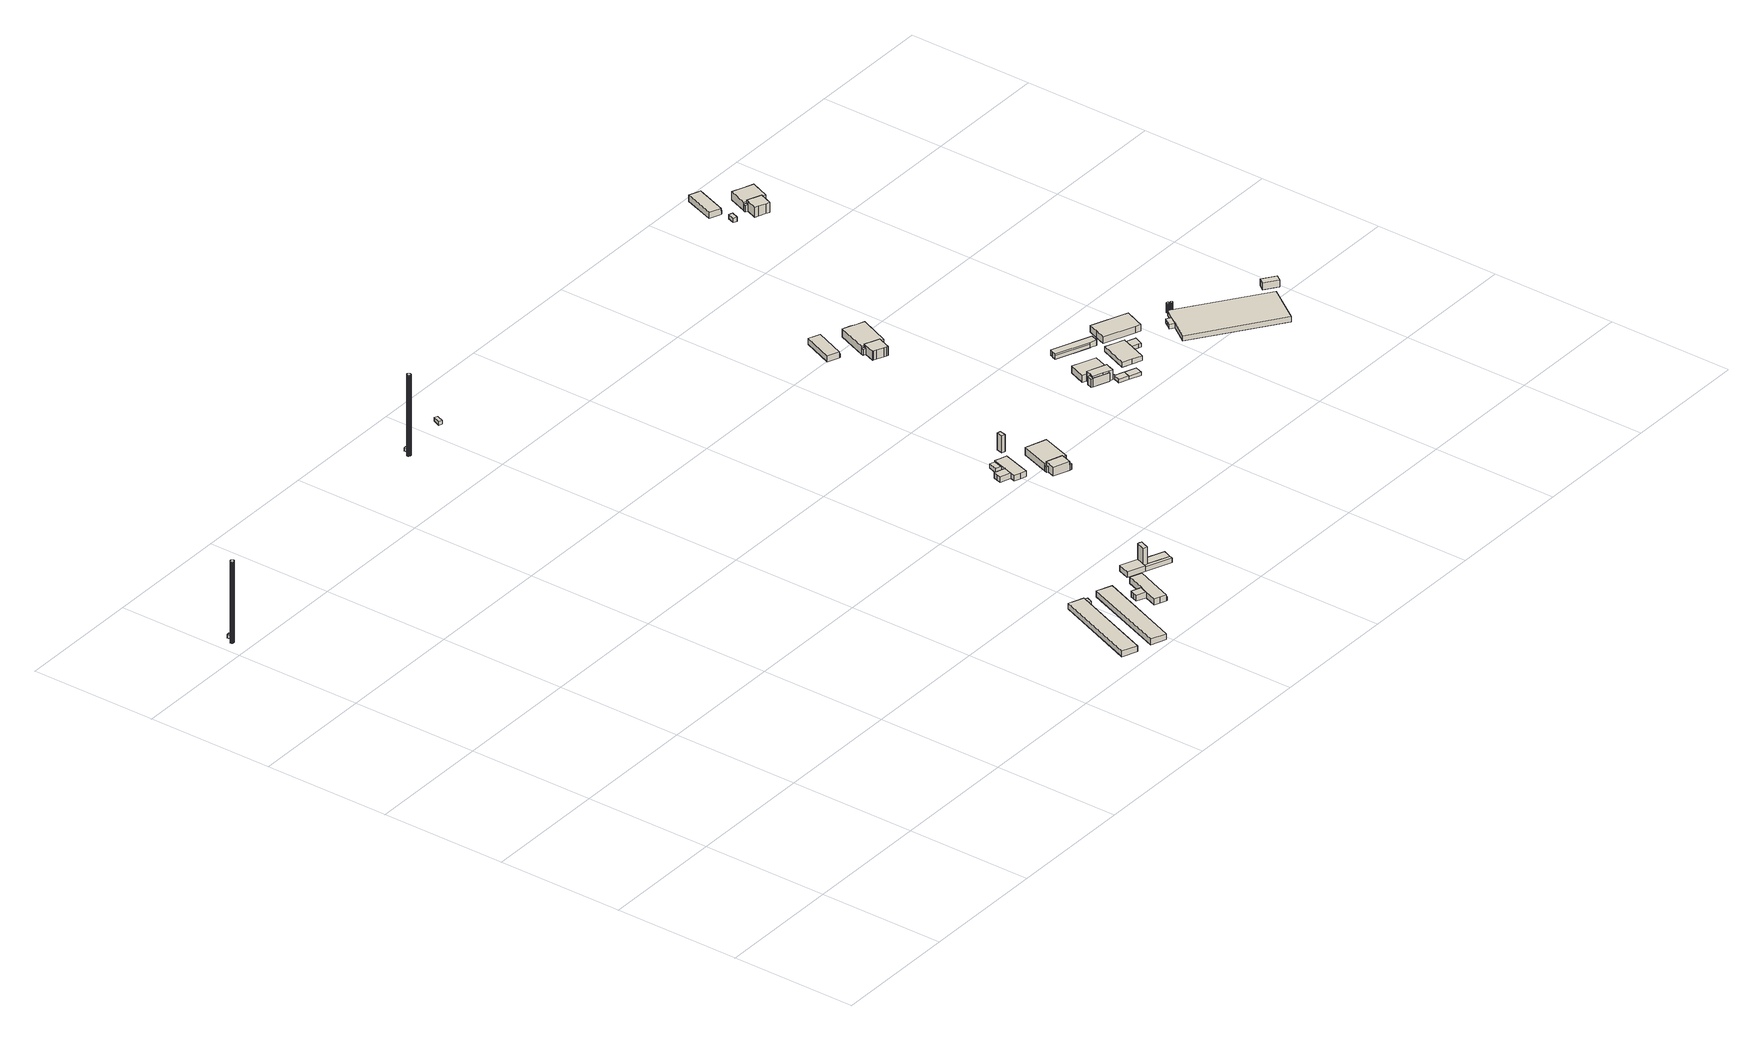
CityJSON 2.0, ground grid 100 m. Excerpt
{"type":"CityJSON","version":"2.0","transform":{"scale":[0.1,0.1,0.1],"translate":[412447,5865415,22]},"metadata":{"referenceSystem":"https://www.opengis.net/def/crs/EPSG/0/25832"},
"CityObjects":{
"building1":{"type":"Building","attributes":{"Gemeindeschluessel":"03454042","AbsoluteHoehe":"29.371","MittlereTraufHoehe":"95.564","Firsthoehe":"95.564","function":"51002_1220","roofType":"1000","measuredHeight":66.19},"address":[{"country":"Germany","locality":"Rastdorf"}],"geometry":[{"type":"MultiSurface","lod":"1","boundaries":[[[0,1,2,3,4,5,6,7,8,9,10,11,12,13,14,15,16,17,18,19,20,21,22,23,24,25,26,27,28,29,30,31,32,33,34,35,36,37,38,39,40,41]],[[42,43,44,45,46,47,48,49,50,51,52,53,54,55,56,57,58,59,60,61,62,63,64,65,66,67,68,69,70,71,72,73,74,75,76,77,78,79,80,81,82,83]],[[42,83,41,40]],[[43,42,40,39]],[[44,43,39,38]],[[45,44,38,37]],[[46,45,37,36]],[[47,46,36,35]],[[48,47,35,34]],[[49,48,34,33]],[[50,49,33,32]],[[51,50,32,31]],[[52,51,31,30]],[[53,52,30,29]],[[54,53,29,28]],[[55,54,28,27]],[[56,55,27,26]],[[57,56,26,25]],[[58,57,25,24]],[[59,58,24,23]],[[60,59,23,22]],[[61,60,22,21]],[[62,61,21,20]],[[63,62,20,19]],[[64,63,19,18]],[[65,64,18,17]],[[66,65,17,16]],[[67,66,16,15]],[[68,67,15,14]],[[69,68,14,13]],[[70,69,13,12]],[[71,70,12,11]],[[72,71,11,10]],[[73,72,10,9]],[[74,73,9,8]],[[75,74,8,7]],[[76,75,7,6]],[[77,76,6,5]],[[78,77,5,4]],[[79,78,4,3]],[[80,79,3,2]],[[81,80,2,1]],[[82,81,1,0]],[[83,82,0,41]]]}]},
"building2":{"type":"Building","attributes":{"Gemeindeschluessel":"03454042","AbsoluteHoehe":"29.52","MittlereTraufHoehe":"32.284","Firsthoehe":"32.284","function":"31001_2500","roofType":"1000","measuredHeight":2.76},"address":[{"country":"Germany","locality":"Rastdorf"}],"geometry":[{"type":"MultiSurface","lod":"1","boundaries":[[[84,85,86,87]],[[88,89,90,91]],[[88,91,87,86]],[[89,88,86,85]],[[90,89,85,84]],[[91,90,84,87]]]}]},
"building3":{"type":"Building","attributes":{"name":"Silos","Gemeindeschluessel":"03454042","AbsoluteHoehe":"26.715","MittlereTraufHoehe":"30.26","Firsthoehe":"32.258","function":"31001_2720","roofType":"3100","measuredHeight":5.54},"address":[{"country":"Germany","locality":"Rastdorf"}],"children":["building3-1"],"geometry":[{"type":"MultiSurface","lod":"1","boundaries":[[[92,93,94,95]],[[96,97,98,99]],[[94,96,100,101,102,95]],[[97,96,94,93]],[[98,97,93,92]],[[99,98,92,95]],[[101,100,99,102]]]}]},
"building3-1":{"type":"BuildingPart","attributes":{"AbsoluteHoehe":"26.715","MittlereTraufHoehe":"30.26","Firsthoehe":"30.26","roofType":"1000","measuredHeight":3.54},"parents":["building3"],"geometry":[{"type":"MultiSurface","lod":"1","boundaries":[[[103,102,101,104]],[[100,99,105,106]],[[100,106,104,101]],[[105,99,102,103]],[[106,105,103,104]],[[99,100,101,102]]]}]},
"building4":{"type":"Building","attributes":{"Gemeindeschluessel":"03454042","AbsoluteHoehe":"26.617","MittlereTraufHoehe":"30.391","Firsthoehe":"32.414","function":"31001_2720","roofType":"3100","measuredHeight":5.8},"address":[{"country":"Germany","locality":"Rastdorf"}],"geometry":[{"type":"MultiSurface","lod":"1","boundaries":[[[107,108,109,110]],[[111,112,113,114]],[[111,114,110,109]],[[112,111,109,108]],[[113,112,108,107]],[[114,113,107,110]]]}]},
"building5":{"type":"Building","attributes":{"Gemeindeschluessel":"03454042","AbsoluteHoehe":"29.631","MittlereTraufHoehe":"95.4","Firsthoehe":"95.4","function":"51002_1220","roofType":"1000","measuredHeight":65.77},"address":[{"country":"Germany","locality":"Rastdorf"}],"geometry":[{"type":"MultiSurface","lod":"1","boundaries":[[[115,116,117,118,119,120,121,122,123,124,125,126,127,128,129,130,131,132,133,134,135,136,137,138,139,140,141,142,143,144,145,146,147,148,149,150,151,152,153,154,155,156,157]],[[158,159,160,161,162,163,164,165,166,167,168,169,170,171,172,173,174,175,176,177,178,179,180,181,182,183,184,185,186,187,188,189,190,191,192,193,194,195,196,197,198,199,200]],[[158,200,157,156]],[[159,158,156,155]],[[160,159,155,154]],[[161,160,154,153]],[[162,161,153,152]],[[163,162,152,151]],[[164,163,151,150]],[[165,164,150,149]],[[166,165,149,148]],[[167,166,148,147]],[[168,167,147,146]],[[169,168,146,145]],[[170,169,145,144]],[[171,170,144,143]],[[172,171,143,142]],[[173,172,142,141]],[[174,173,141,140]],[[175,174,140,139]],[[176,175,139,138]],[[177,176,138,137]],[[178,177,137,136]],[[179,178,136,135]],[[180,179,135,134]],[[181,180,134,133]],[[182,181,133,132]],[[183,182,132,131]],[[184,183,131,130]],[[185,184,130,129]],[[186,185,129,128]],[[187,186,128,127]],[[188,187,127,126]],[[189,188,126,125]],[[190,189,125,124]],[[191,190,124,123]],[[192,191,123,122]],[[193,192,122,121]],[[194,193,121,120]],[[195,194,120,119]],[[196,195,119,118]],[[197,196,118,117]],[[198,197,117,116]],[[199,198,116,115]],[[200,199,115,157]]]}]},
"building6":{"type":"Building","attributes":{"Gemeindeschluessel":"03454042","AbsoluteHoehe":"29.695","MittlereTraufHoehe":"32.386","Firsthoehe":"32.386","function":"31001_2500","roofType":"1000","measuredHeight":2.69},"address":[{"country":"Germany","locality":"Rastdorf"}],"geometry":[{"type":"MultiSurface","lod":"1","boundaries":[[[201,202,203,204]],[[205,206,207,208]],[[205,208,204,203]],[[206,205,203,202]],[[207,206,202,201]],[[208,207,201,204]]]}]},
"building7":{"type":"Building","attributes":{"Gemeindeschluessel":"03454042","AbsoluteHoehe":"26.348","MittlereTraufHoehe":"30.25","Firsthoehe":"33.15","function":"31001_2720","roofType":"5000","measuredHeight":6.8},"address":[{"country":"Germany","locality":"Rastdorf"}],"children":["building7-1","building7-2"],"geometry":[{"type":"MultiSurface","lod":"1","boundaries":[[[209,210,211,212,213,214,215,216,217,218]],[[219,220,221,222,223,224,225,226,227,228]],[[219,228,218,217]],[[220,219,217,216]],[[221,220,216,215]],[[222,221,215,214]],[[213,229,230,214]],[[224,223,213,212]],[[225,224,212,211]],[[226,225,211,210]],[[209,231,232,233,210]],[[228,227,209,218]],[[229,223,222,230]],[[231,227,234,232]],[[232,234,226,233]]]}]},
"building7-1":{"type":"BuildingPart","attributes":{"AbsoluteHoehe":"26.348","MittlereTraufHoehe":"29.505","Firsthoehe":"29.505","roofType":"1000","measuredHeight":3.16},"parents":["building7"],"geometry":[{"type":"MultiSurface","lod":"1","boundaries":[[[235,236,230,229]],[[222,237,238,223]],[[237,222,230,236]],[[238,237,236,235]],[[223,238,235,229]],[[222,223,229,230]]]}]},
"building7-2":{"type":"BuildingPart","attributes":{"AbsoluteHoehe":"26.348","MittlereTraufHoehe":"30.432","Firsthoehe":"32.555","roofType":"3100","measuredHeight":6.21},"parents":["building7"],"geometry":[{"type":"MultiSurface","lod":"1","boundaries":[[[233,232,231,239,240,241]],[[242,243,227,234,226,244]],[[242,244,241,240]],[[243,242,240,239]],[[227,243,239,231]],[[244,226,233,241]],[[232,234,227,231]],[[226,234,232,233]]]}]},
"building8":{"type":"Building","attributes":{"Gemeindeschluessel":"03454042","AbsoluteHoehe":"25.784","MittlereTraufHoehe":"30.41","Firsthoehe":"30.41","function":"31001_2720","roofType":"1000","measuredHeight":4.63},"address":[{"country":"Germany","locality":"Rastdorf"}],"children":["building8-1","building8-2"],"geometry":[{"type":"MultiSurface","lod":"1","boundaries":[[[245,246,247,248,249,250]],[[251,252,253,254,255,256]],[[251,256,250,249]],[[252,251,249,248]],[[255,254,246,245]],[[256,255,245,250]],[[253,252,248,247]],[[254,253,247,246]]]}]},
"building8-1":{"type":"BuildingPart","attributes":{"AbsoluteHoehe":"25.784","MittlereTraufHoehe":"42.911","Firsthoehe":"44.132","roofType":"5000","measuredHeight":18.35},"parents":["building8"],"geometry":[{"type":"MultiSurface","lod":"1","boundaries":[[[257,258,259,260,261,262]],[[253,263,264,265,266,254]],[[261,253,247,246,262]],[[263,253,261,260]],[[264,263,260,259]],[[265,264,259,258]],[[266,265,258,257]],[[254,266,257,262]],[[247,253,254,246]]]}]},
"building8-2":{"type":"BuildingPart","attributes":{"AbsoluteHoehe":"25.784","MittlereTraufHoehe":"30.41","Firsthoehe":"30.41","roofType":"1000","measuredHeight":4.63},"parents":["building8"],"geometry":[{"type":"MultiSurface","lod":"1","boundaries":[[[253,252,248,247]]]}]},
"building9":{"type":"Building","attributes":{"Gemeindeschluessel":"03454042","AbsoluteHoehe":"29.295","MittlereTraufHoehe":"32.295","Firsthoehe":"32.295","function":"31001_2500","roofType":"1000","measuredHeight":3},"address":[{"country":"Germany","locality":"Rastdorf"}],"geometry":[{"type":"MultiSurface","lod":"1","boundaries":[[[267,268,269,270]],[[271,272,273,274]],[[271,274,270,269]],[[272,271,269,268]],[[273,272,268,267]],[[274,273,267,270]]]}]},
"building10":{"type":"Building","attributes":{"Gemeindeschluessel":"03454042","AbsoluteHoehe":"25.851","MittlereTraufHoehe":"29.614","Firsthoehe":"30.371","function":"51009_1610","roofType":"2100","measuredHeight":4.52},"address":[{"country":"Germany","locality":"Rastdorf"}],"children":["building10-1"],"geometry":[{"type":"MultiSurface","lod":"1","boundaries":[[[275,276,277,278]],[[279,280,281,282]],[[279,282,278,277]],[[276,283,284,285,279,277]],[[281,280,276,275]],[[282,281,275,278]],[[283,280,285,284]]]}]},
"building10-1":{"type":"BuildingPart","attributes":{"BezugspunktDach":"2200","AbsoluteHoehe":"25.851","MittlereTraufHoehe":"28.859","Firsthoehe":"28.859","measuredHeight":3.01},"parents":["building10"],"geometry":[{"type":"MultiSurface","lod":"1","boundaries":[[[283,286,287,284]],[[288,289,280,285]],[[288,285,284,287]],[[289,288,287,286]],[[280,289,286,283]],[[284,285,280,283]]]}]},
"building11":{"type":"Building","attributes":{"Gemeindeschluessel":"03454042","AbsoluteHoehe":"25.766","MittlereTraufHoehe":"29.367","Firsthoehe":"30.559","function":"31001_2720","roofType":"2100","measuredHeight":4.79},"address":[{"country":"Germany","locality":"Rastdorf"}],"geometry":[{"type":"MultiSurface","lod":"1","boundaries":[[[290,291,292,293]],[[294,265,264,295]],[[294,295,293,292]],[[265,294,292,291]],[[264,265,291,290]],[[295,264,290,293]]]}]},
"building12":{"type":"Building","attributes":{"Gemeindeschluessel":"03454042","AbsoluteHoehe":"24.245","MittlereTraufHoehe":"27.585","Firsthoehe":"30.478","function":"31001_2000","roofType":"3100","measuredHeight":6.23},"address":[{"country":"Germany","locality":"Rastdorf"}],"children":["building12-1","building12-2"],"geometry":[{"type":"MultiSurface","lod":"1","boundaries":[[[296,297,298,299,300,301,302,303,304]],[[305,306,307,308,309,310,311,312,313]],[[305,313,304,303]],[[306,305,303,302]],[[308,307,301,300]],[[299,314,315,300]],[[310,309,299,298]],[[311,310,298,297]],[[312,311,297,296]],[[313,312,296,304]],[[307,306,302,301]],[[314,309,308,315]]]}]},
"building12-1":{"type":"BuildingPart","attributes":{"AbsoluteHoehe":"24.245","MittlereTraufHoehe":"27.447","Firsthoehe":"30.478","roofType":"5000","measuredHeight":6.23},"parents":["building12"],"geometry":[{"type":"MultiSurface","lod":"1","boundaries":[[[302,301,316,317,318]],[[319,320,307,306,321]],[[319,321,318,317]],[[320,319,317,316]],[[307,320,316,301]],[[321,306,302,318]],[[306,307,301,302]]]}]},
"building12-2":{"type":"BuildingPart","attributes":{"BezugspunktDach":"4000","AbsoluteHoehe":"24.245","MittlereTraufHoehe":"27.745","Firsthoehe":"27.745","measuredHeight":3.5},"parents":["building12"],"geometry":[{"type":"MultiSurface","lod":"1","boundaries":[[[315,314,322,323]],[[324,309,308,325]],[[324,325,323,322]],[[309,324,322,314]],[[325,308,315,323]],[[308,309,314,315]]]}]},
"building13":{"type":"Building","attributes":{"Gemeindeschluessel":"03454042","AbsoluteHoehe":"23.879","MittlereTraufHoehe":"28.477","Firsthoehe":"33.758","function":"31001_1000","roofType":"3100","measuredHeight":9.88},"address":[{"country":"Germany","locality":"Rastdorf","thoroughfareNumber":"5","thoroughfareName":"Nordstraße"}],"children":["building13-1","building13-2"],"geometry":[{"type":"MultiSurface","lod":"1","boundaries":[[[326,327,328,329]],[[330,331,332,333]],[[328,334,335,336,333,329]],[[331,330,328,327]],[[326,337,338,339,331,327]],[[333,332,326,329]],[[334,330,336,335]],[[337,332,339,338]]]}]},
"building13-1":{"type":"BuildingPart","attributes":{"AbsoluteHoehe":"23.879","MittlereTraufHoehe":"28.477","Firsthoehe":"28.477","roofType":"1000","measuredHeight":4.6},"parents":["building13"],"geometry":[{"type":"MultiSurface","lod":"1","boundaries":[[[337,340,341,338]],[[342,343,332,339]],[[342,339,338,341]],[[343,342,341,340]],[[332,343,340,337]],[[338,339,332,337]]]}]},
"building13-2":{"type":"BuildingPart","attributes":{"AbsoluteHoehe":"23.879","MittlereTraufHoehe":"28.477","Firsthoehe":"28.477","roofType":"1000","measuredHeight":4.6},"parents":["building13"],"geometry":[{"type":"MultiSurface","lod":"1","boundaries":[[[334,344,345,335]],[[346,347,330,336]],[[346,336,335,345]],[[347,346,345,344]],[[330,347,344,334]],[[335,336,330,334]]]}]},
"building14":{"type":"Building","attributes":{"Gemeindeschluessel":"03454042","AbsoluteHoehe":"24.131","MittlereTraufHoehe":"37.022","Firsthoehe":"38.482","function":"31001_2000","roofType":"3100","measuredHeight":14.35},"address":[{"country":"Germany","locality":"Rastdorf"}],"geometry":[{"type":"MultiSurface","lod":"1","boundaries":[[[348,349,350,351]],[[352,353,354,355]],[[352,355,351,350]],[[353,352,350,349]],[[354,353,349,348]],[[355,354,348,351]]]}]},
"building15":{"type":"Building","attributes":{"Gemeindeschluessel":"03454042","AbsoluteHoehe":"23.88","MittlereTraufHoehe":"29.112","Firsthoehe":"33.554","function":"31001_2000","roofType":"3100","measuredHeight":9.67},"address":[{"country":"Germany","locality":"Rastdorf"}],"geometry":[{"type":"MultiSurface","lod":"1","boundaries":[[[356,357,358,359,360,361,362]],[[363,343,364,365,366,367,333]],[[363,333,362,361]],[[343,363,361,360]],[[364,343,360,359]],[[365,364,359,358]],[[366,365,358,357]],[[367,366,357,356]],[[333,367,356,362]]]}]},
"building16":{"type":"Building","attributes":{"Gemeindeschluessel":"03454042","AbsoluteHoehe":"24.914","MittlereTraufHoehe":"27.954","Firsthoehe":"31.598","function":"31001_2000","roofType":"3100","measuredHeight":6.68},"address":[{"country":"Germany","locality":"Rastdorf"}],"children":["building16-1"],"geometry":[{"type":"MultiSurface","lod":"1","boundaries":[[[368,369,370,371]],[[372,373,374,375]],[[370,376,377,378,375,371]],[[373,372,370,369]],[[374,373,369,368]],[[375,374,368,371]],[[376,372,378,377]]]}]},
"building16-1":{"type":"BuildingPart","attributes":{"AbsoluteHoehe":"24.914","MittlereTraufHoehe":"27.954","Firsthoehe":"27.954","roofType":"1000","measuredHeight":3.04},"parents":["building16"],"geometry":[{"type":"MultiSurface","lod":"1","boundaries":[[[376,379,380,377]],[[381,382,372,378]],[[381,378,377,380]],[[382,381,380,379]],[[372,382,379,376]],[[377,378,372,376]]]}]},
"building17":{"type":"Building","attributes":{"Gemeindeschluessel":"03454042","AbsoluteHoehe":"24.812","MittlereTraufHoehe":"30.835","Firsthoehe":"34.525","function":"31001_1000","roofType":"5000","measuredHeight":9.71},"address":[{"country":"Germany","locality":"Rastdorf","thoroughfareNumber":"7","thoroughfareName":"Nordstraße"}],"children":["building17-1"],"geometry":[{"type":"MultiSurface","lod":"1","boundaries":[[[383,384,385,386,387,388,389,390,391,392,393]],[[394,395,396,397,398,399,400,401,402,403,404]],[[394,404,393,392]],[[395,394,392,391]],[[396,395,391,390]],[[397,396,390,389]],[[388,405,406,389]],[[399,398,388,387]],[[400,399,387,386]],[[401,400,386,385]],[[402,401,385,384]],[[403,402,384,383]],[[404,403,383,393]],[[405,398,397,406]]]}]},
"building17-1":{"type":"BuildingPart","attributes":{"AbsoluteHoehe":"24.812","MittlereTraufHoehe":"29.796","Firsthoehe":"29.796","roofType":"1000","measuredHeight":4.98},"parents":["building17"],"geometry":[{"type":"MultiSurface","lod":"1","boundaries":[[[406,405,407,408]],[[409,398,397,410]],[[409,410,408,407]],[[398,409,407,405]],[[410,397,406,408]],[[397,398,405,406]]]}]},
"building18":{"type":"Building","attributes":{"Gemeindeschluessel":"03454042","AbsoluteHoehe":"24.375","MittlereTraufHoehe":"29.868","Firsthoehe":"34.559","function":"31001_2000","roofType":"5000","measuredHeight":10.18},"address":[{"country":"Germany","locality":"Rastdorf"}],"geometry":[{"type":"MultiSurface","lod":"1","boundaries":[[[411,412,413,414,415,416,417,418]],[[419,420,421,422,423,424,425,426]],[[419,426,418,417]],[[420,419,417,416]],[[421,420,416,415]],[[422,421,415,414]],[[423,422,414,413]],[[424,423,413,412]],[[425,424,412,411]],[[426,425,411,418]]]}]},
"building19":{"type":"Building","attributes":{"Gemeindeschluessel":"03454042","AbsoluteHoehe":"23.594","MittlereTraufHoehe":"30.629","Firsthoehe":"33.3","function":"31001_1000","roofType":"3100","measuredHeight":9.71},"address":[{"country":"Germany","locality":"Rastdorf","thoroughfareNumber":"6","thoroughfareName":"Nordstraße"}],"children":["building19-1","building19-2"],"geometry":[{"type":"MultiSurface","lod":"1","boundaries":[[[427,428,429,430,431,432,433,434,435,436]],[[437,438,439,440,441,442,443,444,445,446]],[[435,447,448,436]],[[434,449,447,435]],[[439,438,434,433]],[[440,439,433,432]],[[441,440,432,431]],[[442,441,431,430]],[[443,442,430,429]],[[444,443,429,428]],[[445,444,428,427]],[[436,448,450,427]],[[447,437,446,448]],[[449,438,437,447]],[[446,445,450,448]]]}]},
"building19-1":{"type":"BuildingPart","attributes":{"AbsoluteHoehe":"23.594","MittlereTraufHoehe":"30.285","Firsthoehe":"30.285","roofType":"1000","measuredHeight":6.69},"parents":["building19"],"geometry":[{"type":"MultiSurface","lod":"1","boundaries":[[[451,450,447,452]],[[437,445,453,454]],[[453,445,450,451]],[[454,453,451,452]],[[437,454,452,447]],[[448,446,437,447]],[[450,445,446,448]]]}]},
"building19-2":{"type":"BuildingPart","attributes":{"AbsoluteHoehe":"23.594","MittlereTraufHoehe":"30.285","Firsthoehe":"30.285","roofType":"1000","measuredHeight":6.69},"parents":["building19"],"geometry":[{"type":"MultiSurface","lod":"1","boundaries":[[[452,449,455,456]],[[457,438,454,458]],[[457,458,456,455]],[[438,457,455,449]],[[458,454,452,456]],[[447,437,438,449]],[[452,454,437,447]]]}]},
"building20":{"type":"Building","attributes":{"Gemeindeschluessel":"03454042","AbsoluteHoehe":"23.61","MittlereTraufHoehe":"28.292","Firsthoehe":"33.313","function":"31001_2720","roofType":"3100","measuredHeight":9.7},"address":[{"country":"Germany","locality":"Rastdorf"}],"geometry":[{"type":"MultiSurface","lod":"1","boundaries":[[[459,460,461,462,463,464,465]],[[439,466,467,468,469,441,470]],[[439,470,465,464]],[[466,439,464,463]],[[467,466,463,462]],[[468,467,462,461]],[[469,468,461,460]],[[441,469,460,459]],[[470,441,459,465]]]}]},
"building21":{"type":"Building","attributes":{"Gemeindeschluessel":"03454042","AbsoluteHoehe":"23.671","MittlereTraufHoehe":"26.359","Firsthoehe":"26.359","function":"31001_2000","roofType":"1000","measuredHeight":2.69},"address":[{"country":"Germany","locality":"Rastdorf"}],"children":["building21-1"],"geometry":[{"type":"MultiSurface","lod":"1","boundaries":[[[471,472,473,474,475]],[[476,477,478,479,480]],[[476,480,475,474]],[[478,477,473,472]],[[479,478,472,471]],[[480,479,471,475]],[[477,476,474,473]]]}]},
"building21-1":{"type":"BuildingPart","attributes":{"BezugspunktDach":"4000","AbsoluteHoehe":"23.671","MittlereTraufHoehe":"27.171","Firsthoehe":"27.171","measuredHeight":3.5},"parents":["building21"],"geometry":[{"type":"MultiSurface","lod":"1","boundaries":[[[481,482,483,484]],[[485,477,476,486]],[[485,486,484,483]],[[477,485,483,482]],[[481,474,473,482]],[[486,476,481,484]],[[474,476,477,473]]]}]},
"building22":{"type":"Building","attributes":{"Gemeindeschluessel":"03454042","AbsoluteHoehe":"23.633","MittlereTraufHoehe":"26.342","Firsthoehe":"26.342","function":"31001_2000","roofType":"1000","measuredHeight":2.71},"address":[{"country":"Germany","locality":"Rastdorf"}],"geometry":[{"type":"MultiSurface","lod":"1","boundaries":[[[487,488,489,490]],[[491,492,493,494]],[[491,494,490,489]],[[492,491,489,488]],[[493,492,488,487]],[[494,493,487,490]]]}]},
"building23":{"type":"Building","attributes":{"Gemeindeschluessel":"03454042","AbsoluteHoehe":"23.304","MittlereTraufHoehe":"26.956","Firsthoehe":"29.025","function":"31001_2720","roofType":"5000","measuredHeight":5.72},"address":[{"country":"Germany","locality":"Rastdorf"}],"children":["building23-1"],"geometry":[{"type":"MultiSurface","lod":"1","boundaries":[[[495,496,497,498,499,500,501]],[[502,503,504,505,506,507,508]],[[502,508,501,500]],[[503,502,500,499]],[[504,503,499,498]],[[505,504,498,497]],[[506,505,497,496]],[[507,506,496,495]],[[501,509,510,495]],[[509,508,507,510]]]}]},
"building23-1":{"type":"BuildingPart","attributes":{"BezugspunktDach":"2200","AbsoluteHoehe":"23.304","MittlereTraufHoehe":"26.314","Firsthoehe":"26.314","measuredHeight":3.01},"parents":["building23"],"geometry":[{"type":"MultiSurface","lod":"1","boundaries":[[[511,510,509,512]],[[508,507,513,514]],[[508,514,512,509]],[[513,507,510,511]],[[514,513,511,512]],[[507,508,509,510]]]}]},
"building24":{"type":"Building","attributes":{"Gemeindeschluessel":"03454042","AbsoluteHoehe":"23.604","MittlereTraufHoehe":"26.864","Firsthoehe":"29.151","function":"31001_2720","roofType":"3100","measuredHeight":5.55},"address":[{"country":"Germany","locality":"Rastdorf"}],"geometry":[{"type":"MultiSurface","lod":"1","boundaries":[[[515,516,517,518,519,520,521,522]],[[523,524,525,526,527,528,529,530]],[[523,530,522,521]],[[524,523,521,520]],[[525,524,520,519]],[[526,525,519,518]],[[527,526,518,517]],[[528,527,517,516]],[[529,528,516,515]],[[530,529,515,522]]]}]},
"building25":{"type":"Building","attributes":{"Gemeindeschluessel":"03454042","AbsoluteHoehe":"23.628","MittlereTraufHoehe":"26.499","Firsthoehe":"26.499","function":"31001_2720","roofType":"1000","measuredHeight":2.87},"address":[{"country":"Germany","locality":"Rastdorf"}],"geometry":[{"type":"MultiSurface","lod":"1","boundaries":[[[531,532,533,534,535,536]],[[537,538,539,540,530,529]],[[537,529,536,535]],[[538,537,535,534]],[[539,538,534,533]],[[540,539,533,532]],[[530,540,532,531]],[[529,530,531,536]]]}]},
"building26":{"type":"Building","attributes":{"Gemeindeschluessel":"03454042","AbsoluteHoehe":"23.346","MittlereTraufHoehe":"28.539","Firsthoehe":"29.575","function":"31001_2720","roofType":"3100","measuredHeight":6.23},"address":[{"country":"Germany","locality":"Rastdorf"}],"geometry":[{"type":"MultiSurface","lod":"1","boundaries":[[[541,542,543,544,545,546,547,548]],[[549,550,551,552,553,554,555,556]],[[549,556,548,547]],[[550,549,547,546]],[[551,550,546,545]],[[552,551,545,544]],[[553,552,544,543]],[[554,553,543,542]],[[555,554,542,541]],[[556,555,541,548]]]}]},
"building27":{"type":"Building","attributes":{"Gemeindeschluessel":"03454042","AbsoluteHoehe":"23.307","MittlereTraufHoehe":"30.694","Firsthoehe":"30.694","function":"51003_1201","roofType":"1000","measuredHeight":7.39},"address":[{"country":"Germany","locality":"Rastdorf"}],"geometry":[{"type":"MultiSurface","lod":"1","boundaries":[[[557,558,559,560,561,562,563,564,565,566,567,568,569,570,571,572,573,574,575,576,577,578,579,580,581,582,583,584,585,586,587,588,589,590,591,592]],[[593,594,595,596,597,598,599,600,601,602,603,604,605,606,607,608,609,610,611,612,613,614,615,616,617,618,619,620,621,622,623,624,625,626,627,628]],[[593,628,592,591]],[[594,593,591,590]],[[595,594,590,589]],[[596,595,589,588]],[[597,596,588,587]],[[598,597,587,586]],[[599,598,586,585]],[[600,599,585,584]],[[601,600,584,583]],[[602,601,583,582]],[[603,602,582,581]],[[604,603,581,580]],[[605,604,580,579]],[[606,605,579,578]],[[607,606,578,577]],[[608,607,577,576]],[[609,608,576,575]],[[610,609,575,574]],[[611,610,574,573]],[[612,611,573,572]],[[613,612,572,571]],[[614,613,571,570]],[[615,614,570,569]],[[616,615,569,568]],[[617,616,568,567]],[[618,617,567,566]],[[619,618,566,565]],[[620,619,565,564]],[[621,620,564,563]],[[622,621,563,562]],[[623,622,562,561]],[[624,623,561,560]],[[625,624,560,559]],[[626,625,559,558]],[[627,626,558,557]],[[628,627,557,592]]]}]},
"building28":{"type":"Building","attributes":{"Gemeindeschluessel":"03454042","AbsoluteHoehe":"23.304","MittlereTraufHoehe":"30.74","Firsthoehe":"30.74","function":"51003_1201","roofType":"1000","measuredHeight":7.44},"address":[{"country":"Germany","locality":"Rastdorf"}],"geometry":[{"type":"MultiSurface","lod":"1","boundaries":[[[629,630,631,632,633,634,635,636,637,638,639,640,641,642,643,644,645,646,647,648,649,650,651,652,653,654,655,656,657,658,659,660,661,662,663,664]],[[665,666,667,668,669,670,671,672,673,674,675,676,677,678,679,680,681,682,683,684,685,686,687,688,689,690,691,692,693,694,695,696,697,698,699,700]],[[665,700,664,663]],[[666,665,663,662]],[[667,666,662,661]],[[668,667,661,660]],[[669,668,660,659]],[[670,669,659,658]],[[671,670,658,657]],[[672,671,657,656]],[[673,672,656,655]],[[674,673,655,654]],[[675,674,654,653]],[[676,675,653,652]],[[677,676,652,651]],[[678,677,651,650]],[[679,678,650,649]],[[680,679,649,648]],[[681,680,648,647]],[[682,681,647,646]],[[683,682,646,645]],[[684,683,645,644]],[[685,684,644,643]],[[686,685,643,642]],[[687,686,642,641]],[[688,687,641,640]],[[689,688,640,639]],[[690,689,639,638]],[[691,690,638,637]],[[692,691,637,636]],[[693,692,636,635]],[[694,693,635,634]],[[695,694,634,633]],[[696,695,633,632]],[[697,696,632,631]],[[698,697,631,630]],[[699,698,630,629]],[[700,699,629,664]]]}]},
"building29":{"type":"Building","attributes":{"Gemeindeschluessel":"03454042","BezugspunktDach":"4000","AbsoluteHoehe":"22.575","MittlereTraufHoehe":"26.075","Firsthoehe":"26.075","function":"31001_2000","measuredHeight":3.5},"address":[{"country":"Germany","locality":"Rastdorf"}],"geometry":[{"type":"MultiSurface","lod":"1","boundaries":[[[701,702,703,704]],[[705,706,707,708]],[[705,708,704,703]],[[706,705,703,702]],[[707,706,702,701]],[[708,707,701,704]]]}]},
"building30":{"type":"Building","attributes":{"Gemeindeschluessel":"03454042","AbsoluteHoehe":"23.026","MittlereTraufHoehe":"27.149","Firsthoehe":"28.705","function":"31001_2720","roofType":"3100","measuredHeight":5.68},"address":[{"country":"Germany","locality":"Rastdorf"}],"children":["building30-1"],"geometry":[{"type":"MultiSurface","lod":"1","boundaries":[[[709,710,711,712,713,714,715,716]],[[717,718,719,720,721,722,723,724]],[[717,724,716,715]],[[718,717,715,714]],[[713,725,726,727,714]],[[720,719,713,712]],[[721,720,712,711]],[[722,721,711,710]],[[723,722,710,709]],[[724,723,709,716]],[[725,719,728,726]],[[726,728,718,727]]]}]},
"building30-1":{"type":"BuildingPart","attributes":{"AbsoluteHoehe":"23.026","MittlereTraufHoehe":"26.279","Firsthoehe":"26.877","roofType":"3100","measuredHeight":3.85},"parents":["building30"],"geometry":[{"type":"MultiSurface","lod":"1","boundaries":[[[727,726,725,729,730,731]],[[732,733,719,728,718,734]],[[732,734,731,730]],[[733,732,730,729]],[[719,733,729,725]],[[734,718,727,731]],[[726,728,719,725]],[[718,728,726,727]]]}]},
"building31":{"type":"Building","attributes":{"Gemeindeschluessel":"03454042","AbsoluteHoehe":"22.643","MittlereTraufHoehe":"25.773","Firsthoehe":"29.451","function":"31001_2000","roofType":"5000","measuredHeight":6.81},"address":[{"country":"Germany","locality":"Rastdorf"}],"children":["building31-1"],"geometry":[{"type":"MultiSurface","lod":"1","boundaries":[[[735,736,737,738]],[[739,740,741,742]],[[737,743,744,745,742,738]],[[740,739,737,736]],[[741,740,736,735]],[[742,741,735,738]],[[743,739,745,744]]]}]},
"building31-1":{"type":"BuildingPart","attributes":{"AbsoluteHoehe":"22.643","MittlereTraufHoehe":"25.773","Firsthoehe":"25.773","roofType":"1000","measuredHeight":3.13},"parents":["building31"],"geometry":[{"type":"MultiSurface","lod":"1","boundaries":[[[743,746,747,744]],[[748,749,739,745]],[[748,745,744,747]],[[749,748,747,746]],[[739,749,746,743]],[[744,745,739,743]]]}]},
"building32":{"type":"Building","attributes":{"Gemeindeschluessel":"03454042","AbsoluteHoehe":"22.288","MittlereTraufHoehe":"29.034","Firsthoehe":"32.691","function":"31001_1000","roofType":"5000","measuredHeight":10.4},"address":[{"country":"Germany","locality":"Rastdorf","thoroughfareNumber":"9","thoroughfareName":"Nordstraße"}],"children":["building32-1"],"geometry":[{"type":"MultiSurface","lod":"1","boundaries":[[[750,751,752,753,754,755,756,757]],[[758,759,760,761,762,763,764,765]],[[758,765,757,756]],[[759,758,756,755]],[[760,759,755,754]],[[753,766,767,754]],[[762,761,753,752]],[[763,762,752,751]],[[764,763,751,750]],[[765,764,750,757]],[[766,761,760,767]]]}]},
"building32-1":{"type":"BuildingPart","attributes":{"AbsoluteHoehe":"22.288","MittlereTraufHoehe":"27.9","Firsthoehe":"27.9","roofType":"1000","measuredHeight":5.61},"parents":["building32"],"geometry":[{"type":"MultiSurface","lod":"1","boundaries":[[[767,766,768,769]],[[770,761,760,771]],[[770,771,769,768]],[[761,770,768,766]],[[771,760,767,769]],[[760,761,766,767]]]}]},
"building33":{"type":"Building","attributes":{"Gemeindeschluessel":"03454042","AbsoluteHoehe":"22.501","MittlereTraufHoehe":"27.94","Firsthoehe":"32.728","function":"31001_2000","roofType":"3100","measuredHeight":10.23},"address":[{"country":"Germany","locality":"Rastdorf"}],"geometry":[{"type":"MultiSurface","lod":"1","boundaries":[[[772,773,774,775,776,777,778,779]],[[780,781,782,783,784,785,786,787]],[[780,787,779,778]],[[781,780,778,777]],[[782,781,777,776]],[[783,782,776,775]],[[784,783,775,774]],[[785,784,774,773]],[[786,785,773,772]],[[787,786,772,779]]]}]},
"building34":{"type":"Building","attributes":{"Gemeindeschluessel":"03454042","AbsoluteHoehe":"23.234","MittlereTraufHoehe":"28.214","Firsthoehe":"29.014","function":"31001_2720","roofType":"3100","measuredHeight":5.78},"address":[{"country":"Germany","locality":"Rastdorf"}],"geometry":[{"type":"MultiSurface","lod":"1","boundaries":[[[788,789,790,791]],[[792,793,794,795]],[[792,795,791,790]],[[793,792,790,789]],[[794,793,789,788]],[[795,794,788,791]]]}]}
},
"vertices":[
[10,5064,736],[12,5062,736],[14,5061,736],[16,5060,736],[18,5060,736],[20,5060,736],[22,5060,736],[23,5060,736],[25,5061,736],[27,5061,736],[29,5062,736],[31,5064,736],[32,5066,736],[34,5068,736],[35,5071,736],[35,5074,736],[35,5076,736],[35,5078,736],[34,5080,736],[33,5082,736],[32,5083,736],[31,5084,736],[30,5086,736],[29,5087,736],[27,5088,736],[24,5089,736],[22,5089,736],[19,5089,736],[16,5089,736],[14,5088,736],[12,5086,736],[10,5085,736],[9,5084,736],[8,5082,736],[7,5081,736],[6,5079,736],[6,5077,736],[6,5075,736],[6,5073,736],[6,5071,736],[7,5068,736],[8,5066,736],[7,5068,74],[6,5071,74],[6,5073,74],[6,5075,74],[6,5077,74],[6,5079,74],[7,5081,74],[8,5082,74],[9,5084,74],[10,5085,74],[12,5086,74],[14,5088,74],[16,5089,74],[19,5089,74],[22,5089,74],[24,5089,74],[27,5088,74],[29,5087,74],[30,5086,74],[31,5084,74],[32,5083,74],[33,5082,74],[34,5080,74],[35,5078,74],[35,5076,74],[35,5074,74],[35,5071,74],[34,5068,74],[32,5066,74],[31,5064,74],[29,5062,74],[27,5061,74],[25,5061,74],[23,5060,74],[22,5060,74],[20,5060,74],[18,5060,74],[16,5060,74],[14,5061,74],[12,5062,74],[10,5064,74],[8,5066,74],
[40,5130,103],[43,5110,103],[63,5113,103],[60,5134,103],[63,5113,75],[43,5110,75],[40,5130,75],[60,5134,75],
[3828,771,93],[3569,115,93],[3686,69,93],[3945,724,93],[3686,69,47],[3569,115,47],[3828,771,47],[3945,724,47],[3927,677,47],[3927,677,83],[3945,724,83],
[3973,713,83],[3954,666,83],[3973,713,47],[3954,666,47],
[4068,709,94],[3808,49,94],[3925,3,94],[4185,662,94],[3925,3,46],[3808,49,46],[4068,709,46],[4185,662,46],
[2611,5525,734],[2610,5522,734],[2609,5520,734],[2609,5518,734],[2609,5516,734],[2609,5514,734],[2610,5512,734],[2610,5511,734],[2611,5509,734],[2612,5508,734],[2614,5506,734],[2616,5504,734],[2618,5503,734],[2621,5502,734],[2624,5502,734],[2627,5502,734],[2629,5503,734],[2631,5504,734],[2633,5505,734],[2634,5506,734],[2635,5507,734],[2636,5508,734],[2637,5510,734],[2638,5512,734],[2639,5514,734],[2639,5516,734],[2639,5519,734],[2639,5521,734],[2638,5522,734],[2637,5525,734],[2636,5527,734],[2634,5528,734],[2632,5530,734],[2630,5531,734],[2629,5531,734],[2627,5532,734],[2626,5532,734],[2624,5532,734],[2622,5532,734],[2620,5531,734],[2617,5531,734],[2615,5529,734],[2613,5527,734],[2615,5529,76],[2617,5531,76],[2620,5531,76],[2622,5532,76],[2624,5532,76],[2626,5532,76],[2627,5532,76],[2629,5531,76],[2630,5531,76],[2632,5530,76],[2634,5528,76],[2636,5527,76],[2637,5525,76],[2638,5522,76],[2639,5521,76],[2639,5519,76],[2639,5516,76],[2639,5514,76],[2638,5512,76],[2637,5510,76],[2636,5508,76],[2635,5507,76],[2634,5506,76],[2633,5505,76],[2631,5504,76],[2629,5503,76],[2627,5502,76],[2624,5502,76],[2621,5502,76],[2618,5503,76],[2616,5504,76],[2614,5506,76],[2612,5508,76],[2611,5509,76],[2610,5511,76],[2610,5512,76],[2609,5514,76],[2609,5516,76],[2609,5518,76],[2609,5520,76],[2610,5522,76],[2611,5525,76],[2613,5527,76],
[2644,5571,104],[2648,5550,104],[2668,5554,104],[2664,5575,104],[2668,5554,77],[2648,5550,77],[2644,5571,77],[2664,5575,77],
[4291,492,93],[4266,431,93],[4228,333,93],[4273,315,93],[4318,297,93],[4358,400,93],[4436,595,93],[4403,608,93],[4378,618,93],[4345,631,93],[4378,618,43],[4403,608,43],[4436,595,43],[4358,400,43],[4318,297,43],[4273,315,43],[4228,333,43],[4266,431,43],[4291,492,43],[4345,631,43],[4318,297,75],[4358,400,75],[4291,492,90],[4278,462,90],[4266,431,90],[4278,462,43],
[4325,294,75],[4366,397,75],[4366,397,43],[4325,294,43],
[4214,520,90],[4203,490,90],[4192,461,90],[4203,490,43],[4214,520,43],[4192,461,43],
[4532,639,84],[4542,664,84],[4569,730,84],[4502,757,84],[4434,784,84],[4397,693,84],[4434,784,38],[4502,757,38],[4569,730,38],[4542,664,38],[4532,639,38],[4397,693,38],
[4571,652,214],[4572,653,214],[4598,719,214],[4584,725,214],[4569,730,214],[4542,664,214],[4584,725,38],[4598,719,38],[4572,653,38],[4571,652,38],
[3051,5580,103],[3075,5570,103],[3099,5628,103],[3074,5638,103],[3099,5628,73],[3075,5570,73],[3051,5580,73],[3074,5638,73],
[4731,559,76],[4741,584,76],[4542,664,76],[4532,639,76],[4542,664,39],[4741,584,39],[4731,559,39],[4532,639,39],[4741,584,69],[4571,652,69],[4571,652,39],
[4742,585,69],[4572,653,69],[4572,653,39],[4742,585,39],
[4598,719,74],[4572,653,74],[4742,585,74],[4768,650,74],[4742,585,38],[4768,650,38],
[5016,2023,67],[5087,2244,67],[5040,2259,67],[4993,2274,67],[4970,2203,67],[4956,2158,67],[4935,2093,67],[4922,2053,67],[4969,2038,67],[4922,2053,22],[4935,2093,22],[4956,2158,22],[4970,2203,22],[4993,2274,22],[5040,2259,22],[5087,2244,22],[5016,2023,22],[4969,2038,22],[4993,2274,57],[4970,2203,57],
[4870,2186,67],[4859,2153,67],[4849,2121,67],[4859,2153,22],[4870,2186,22],[4849,2121,22],
[4951,2288,57],[4928,2217,57],[4951,2288,22],[4928,2217,22],
[5163,1962,91],[5135,1880,91],[5262,1836,91],[5290,1919,91],[5262,1836,19],[5135,1880,19],[5163,1962,19],[5290,1919,19],[5262,1836,65],[5277,1881,65],[5277,1881,19],[5163,1962,65],[5155,1939,65],[5155,1939,19],
[5153,1966,65],[5145,1942,65],[5145,1942,19],[5153,1966,19],
[5278,1831,65],[5293,1876,65],[5293,1876,19],[5278,1831,19],
[5156,2336,158],[5184,2331,158],[5194,2379,158],[5166,2384,158],[5194,2379,21],[5184,2331,21],[5156,2336,21],[5166,2384,21],
[5319,1909,82],[5397,2136,82],[5314,2164,82],[5231,2193,82],[5153,1966,82],[5236,1938,82],[5290,1919,82],[5236,1938,19],[5231,2193,19],[5314,2164,19],[5397,2136,19],[5319,1909,19],
[5438,4210,78],[5341,3973,78],[5431,3936,78],[5528,4173,78],[5431,3936,29],[5341,3973,29],[5438,4210,29],[5528,4173,29],[5431,3936,60],[5450,3984,60],[5450,3984,29],
[5437,3934,60],[5457,3982,60],[5457,3982,29],[5437,3934,29],
[5648,3692,102],[5656,3689,102],[5671,3727,102],[5697,3789,102],[5640,3813,102],[5583,3836,102],[5575,3817,102],[5542,3736,102],[5551,3732,102],[5574,3723,102],[5624,3702,102],[5574,3723,28],[5551,3732,28],[5542,3736,28],[5575,3817,28],[5583,3836,28],[5640,3813,28],[5697,3789,28],[5671,3727,28],[5656,3689,28],[5648,3692,28],[5624,3702,28],[5583,3836,78],[5575,3817,78],
[5562,3845,78],[5554,3826,78],[5562,3845,28],[5554,3826,28],
[5726,3777,89],[5825,4016,89],[5765,4041,89],[5720,4060,89],[5660,4084,89],[5562,3845,89],[5644,3811,89],[5697,3789,89],[5644,3811,24],[5562,3845,24],[5660,4084,24],[5720,4060,24],[5765,4041,24],[5825,4016,24],[5726,3777,24],[5697,3789,24],
[6326,2298,96],[6353,2287,96],[6354,2289,96],[6373,2338,96],[6382,2359,96],[6308,2388,96],[6233,2418,96],[6218,2379,96],[6205,2345,96],[6279,2316,96],[6205,2345,16],[6218,2379,16],[6233,2418,16],[6308,2388,16],[6382,2359,16],[6373,2338,16],[6354,2289,16],[6353,2287,16],[6326,2298,16],[6279,2316,16],[6205,2345,83],[6279,2316,83],[6218,2379,83],[6326,2298,83],
[6324,2291,83],[6202,2339,83],[6324,2291,16],[6202,2339,16],
[6202,2386,83],[6186,2345,83],[6202,2386,16],[6186,2345,16],
[6382,2359,75],[6433,2488,75],[6342,2524,75],[6251,2561,75],[6200,2431,75],[6233,2418,75],[6291,2395,75],[6200,2431,16],[6251,2561,16],[6342,2524,16],[6433,2488,16],[6291,2395,16],
[6420,2198,44],[6443,2255,44],[6366,2284,44],[6366,2282,44],[6344,2229,44],[6366,2282,17],[6366,2284,17],[6443,2255,17],[6420,2198,17],[6344,2229,17],
[6366,2282,52],[6366,2284,52],[6354,2289,52],[6353,2287,52],[6354,2289,17],[6353,2287,17],
[6513,2161,43],[6535,2220,43],[6443,2255,43],[6420,2198,43],[6443,2255,16],[6535,2220,16],[6513,2161,16],[6420,2198,16],
[6586,2654,57],[6633,2636,57],[6655,2691,57],[6346,2814,57],[6339,2795,57],[6335,2786,57],[6325,2758,57],[6335,2786,13],[6339,2795,13],[6346,2814,13],[6655,2691,13],[6633,2636,13],[6586,2654,13],[6325,2758,13],[6325,2758,43],[6586,2654,43],
[6585,2653,43],[6324,2758,43],[6585,2653,13],[6324,2758,13],
[6748,2479,56],[6751,2484,56],[6677,2514,56],[6603,2544,56],[6516,2329,56],[6590,2299,56],[6665,2269,56],[6721,2410,56],[6665,2269,16],[6590,2299,16],[6516,2329,16],[6603,2544,16],[6677,2514,16],[6751,2484,16],[6748,2479,16],[6721,2410,16],
[6721,2410,45],[6780,2386,45],[6801,2377,45],[6829,2446,45],[6822,2449,45],[6748,2479,45],[6822,2449,16],[6829,2446,16],[6801,2377,16],[6780,2386,16],
[6959,2502,68],[6978,2550,68],[6991,2580,68],[7023,2657,68],[6742,2770,68],[6710,2692,68],[6679,2614,68],[6919,2518,68],[6679,2614,13],[6710,2692,13],[6742,2770,13],[7023,2657,13],[6991,2580,13],[6978,2550,13],[6959,2502,13],[6919,2518,13],
[7254,2493,87],[7255,2492,87],[7257,2490,87],[7258,2489,87],[7260,2489,87],[7261,2488,87],[7263,2488,87],[7264,2488,87],[7266,2489,87],[7267,2489,87],[7269,2490,87],[7270,2492,87],[7271,2493,87],[7272,2495,87],[7273,2497,87],[7273,2499,87],[7272,2500,87],[7272,2502,87],[7271,2503,87],[7271,2504,87],[7270,2505,87],[7268,2506,87],[7267,2507,87],[7265,2508,87],[7263,2508,87],[7261,2508,87],[7259,2507,87],[7257,2506,87],[7256,2505,87],[7255,2504,87],[7254,2503,87],[7253,2502,87],[7253,2500,87],[7253,2499,87],[7253,2497,87],[7253,2495,87],[7253,2497,13],[7253,2499,13],[7253,2500,13],[7253,2502,13],[7254,2503,13],[7255,2504,13],[7256,2505,13],[7257,2506,13],[7259,2507,13],[7261,2508,13],[7263,2508,13],[7265,2508,13],[7267,2507,13],[7268,2506,13],[7270,2505,13],[7271,2504,13],[7271,2503,13],[7272,2502,13],[7272,2500,13],[7273,2499,13],[7273,2497,13],[7272,2495,13],[7271,2493,13],[7270,2492,13],[7269,2490,13],[7267,2489,13],[7266,2489,13],[7264,2488,13],[7263,2488,13],[7261,2488,13],[7260,2489,13],[7258,2489,13],[7257,2490,13],[7255,2492,13],[7254,2493,13],[7253,2495,13],
[7276,2478,87],[7277,2476,87],[7278,2475,87],[7280,2474,87],[7282,2473,87],[7283,2473,87],[7284,2473,87],[7286,2473,87],[7287,2473,87],[7289,2474,87],[7291,2475,87],[7292,2476,87],[7293,2478,87],[7294,2479,87],[7294,2481,87],[7294,2483,87],[7294,2485,87],[7294,2487,87],[7293,2488,87],[7292,2489,87],[7291,2490,87],[7290,2491,87],[7288,2492,87],[7286,2493,87],[7284,2493,87],[7282,2493,87],[7280,2492,87],[7279,2491,87],[7277,2490,87],[7276,2489,87],[7276,2488,87],[7275,2487,87],[7275,2485,87],[7274,2483,87],[7275,2481,87],[7275,2479,87],[7275,2481,13],[7274,2483,13],[7275,2485,13],[7275,2487,13],[7276,2488,13],[7276,2489,13],[7277,2490,13],[7279,2491,13],[7280,2492,13],[7282,2493,13],[7284,2493,13],[7286,2493,13],[7288,2492,13],[7290,2491,13],[7291,2490,13],[7292,2489,13],[7293,2488,13],[7294,2487,13],[7294,2485,13],[7294,2483,13],[7294,2481,13],[7294,2479,13],[7293,2478,13],[7292,2476,13],[7291,2475,13],[7289,2474,13],[7287,2473,13],[7286,2473,13],[7284,2473,13],[7283,2473,13],[7282,2473,13],[7280,2474,13],[7278,2475,13],[7277,2476,13],[7276,2478,13],[7275,2479,13],
[6409,5549,41],[6429,5603,41],[6401,5613,41],[6381,5559,41],[6401,5613,6],[6429,5603,6],[6409,5549,6],[6381,5559,6],
[7676,1752,52],[7772,1889,52],[7869,2026,52],[7231,2476,52],[7182,2406,52],[7136,2341,52],[7134,2339,52],[7038,2202,52],[7134,2339,10],[7136,2341,10],[7182,2406,10],[7231,2476,10],[7869,2026,10],[7772,1889,10],[7676,1752,10],[7038,2202,10],[7182,2406,45],[7159,2373,45],[7136,2341,45],[7159,2373,10],
[7148,2429,45],[7125,2397,45],[7103,2364,45],[7125,2397,10],[7148,2429,10],[7103,2364,10],
[6411,5965,56],[6321,5723,56],[6412,5689,56],[6502,5932,56],[6412,5689,6],[6321,5723,6],[6411,5965,6],[6502,5932,6],[6412,5689,38],[6430,5738,38],[6430,5738,6],
[6418,5687,38],[6436,5736,38],[6436,5736,6],[6418,5687,6],
[6639,5441,83],[6678,5541,83],[6622,5563,83],[6566,5586,83],[6559,5568,83],[6526,5486,83],[6558,5473,83],[6607,5454,83],[6558,5473,3],[6526,5486,3],[6559,5568,3],[6566,5586,3],[6622,5563,3],[6678,5541,3],[6639,5441,3],[6607,5454,3],[6566,5586,59],[6559,5568,59],
[6545,5594,59],[6538,5577,59],[6545,5594,3],[6538,5577,3],
[6678,5541,72],[6711,5528,72],[6770,5677,72],[6687,5710,72],[6604,5743,72],[6545,5594,72],[6566,5586,72],[6628,5561,72],[6566,5586,5],[6545,5594,5],[6604,5743,5],[6687,5710,5],[6770,5677,5],[6711,5528,5],[6678,5541,5],[6628,5561,5],
[7878,2148,66],[7980,2076,66],[8012,2122,66],[7910,2193,66],[8012,2122,12],[7980,2076,12],[7878,2148,12],[7910,2193,12]
]}
